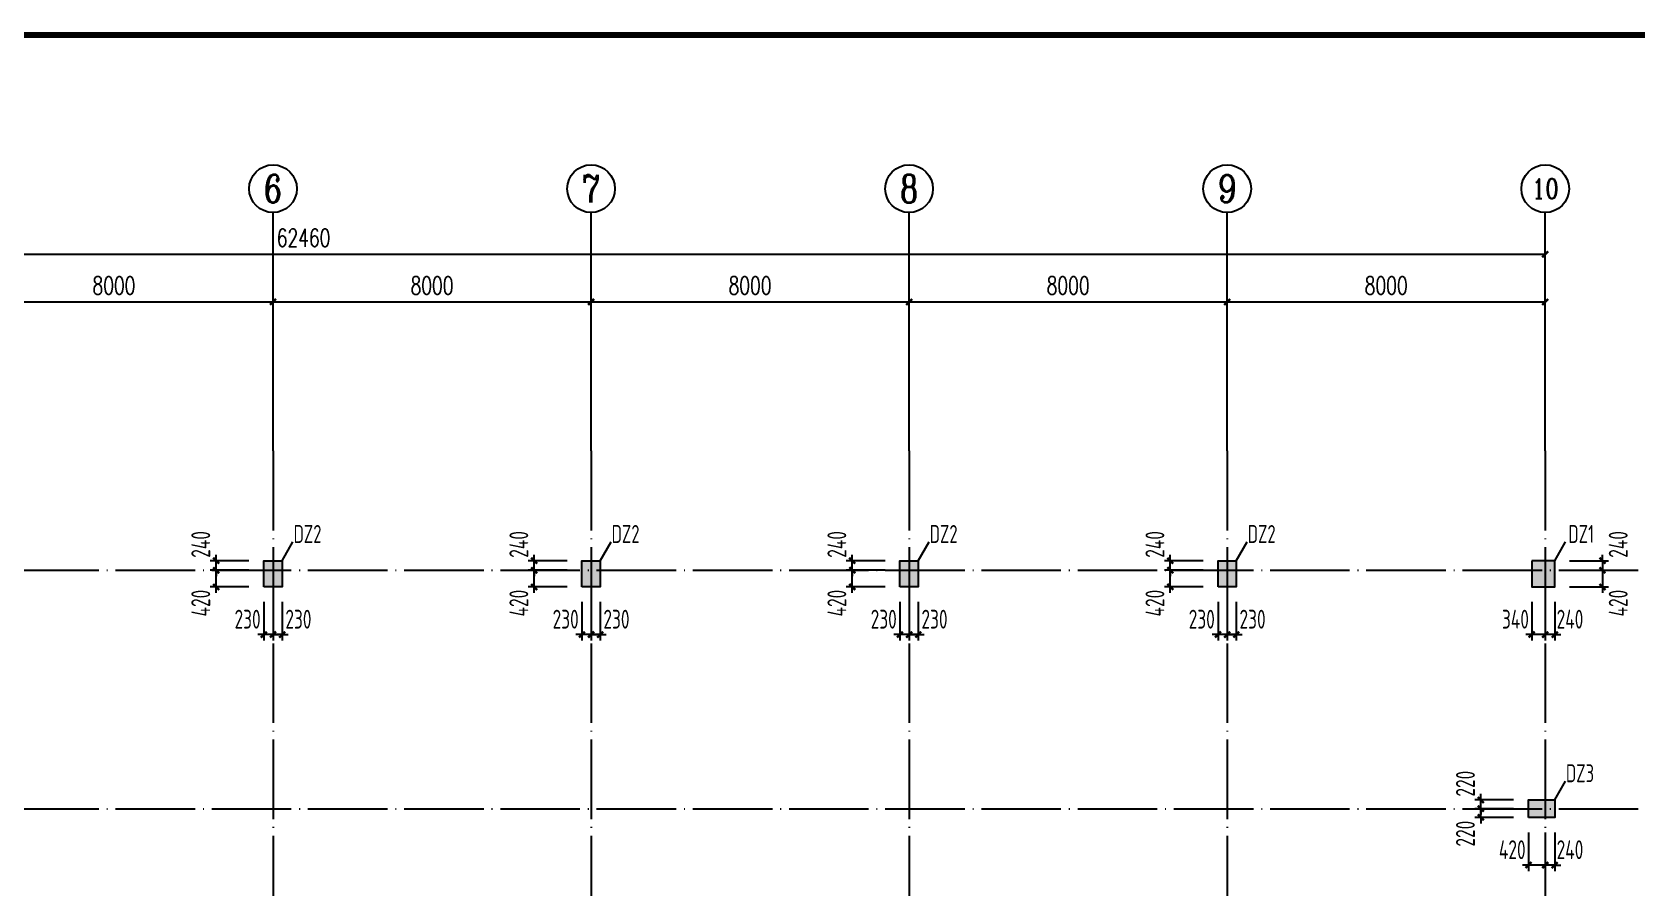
# Model space of a CAD drawing. Header units: millimetres. Extents: x 4533265 to 4958735, y 18976699 to 19555898.
# Drawn here: x 4595898 to 4636263, y 19311567 to 19333100 of the extents above; entities that cross this region are included whole.
import ezdxf
from ezdxf.enums import TextEntityAlignment as Align

# ---------------------------------------------------------------- set-up
doc = ezdxf.new("R2010")
doc.units = ezdxf.units.MM
doc.header["$LTSCALE"] = 1000
doc.header["$MEASUREMENT"] = 0
doc.linetypes.add('DOTE', pattern=[2.42, 2, -0.2, 0.02, -0.2])
doc.layers.get('Defpoints').update_dxf_attribs({"color": 1})
for name, color, linetype in [('3T_WOOD', 21, 'Continuous'), ('AXIS_TEXT', 7, 'Continuous'), ('AXIS_外部', 171, 'Continuous'), ('COLU', 253, 'Continuous'), ('COLU_DIM', 3, 'Continuous'), ('COLU_HATCH', 251, 'Continuous'), ('DOTE', 250, 'DOTE'), ('STAIR', 2, 'Continuous'), ('TK', 4, 'Continuous')]:
    doc.layers.add(name, color=color, linetype=linetype)
doc.styles.add('_TCH_AXIS', font='COMPLEX', dxfattribs={"bigfont": 'GBCBIG'})
doc.styles.add('_TCH_DIM_T3', font='SIMPLEX', dxfattribs={"width": 0.705882, "bigfont": 'GBCBIG'})
doc.styles.add('COMPLEX', font='COMPLEX')
doc.styles.add('TSSD_Dimension', font='Tssdeng.shx', dxfattribs={"width": 0.7, "bigfont": 'hztxt.shx'})
doc.styles.add('TSSD_REIN', font='tssdeng.shx', dxfattribs={"width": 0.7, "bigfont": 'tssdchn.shx'})
doc.dimstyles.new('_TCH_ARCH&&150', dxfattribs={"dimtxt": 446.25, "dimasz": 150, "dimexe": 375, "dimexo": 450, "dimgap": 189.375, "dimtad": 1, "dimdec": 0, "dimzin": 0, "dimdsep": 46, "dimtxsty": '_TCH_DIM_T3', "dimblk": 'ARCHTICK', "dimcen": 0.09, "dimclrt": 7, "dimazin": 2, "dimtfac": 1, "dimtdec": 0, "dimtix": 1, "dimtmove": 2, "dimatfit": 3, "dimfxl": 0, "dimtolj": 1, "dimtzin": 0, "dimarcsym": 0})
doc.dimstyles.new('TSSD_150_150', dxfattribs={"dimtxt": 475, "dimasz": 150, "dimexe": 150, "dimexo": 375, "dimgap": 150, "dimtad": 1, "dimdec": 0, "dimzin": 0, "dimdsep": 46, "dimtxsty": 'TSSD_Dimension', "dimblk": 'ARCHTICK', "dimcen": 0, "dimdle": 150, "dimclrt": 7, "dimadec": 0, "dimazin": 0, "dimtfac": 1, "dimtdec": 0, "dimtix": 1, "dimtmove": 2, "dimatfit": 3, "dimfxl": 0, "dimtolj": 1, "dimtzin": 0, "dimarcsym": 0})

# ---------------------------------------------------------------- blocks, each defined once
blk = doc.blocks.new('_ArchTick')
at = {"color": 0, "linetype": 'ByBlock', "const_width": 0.4}
blk.add_lwpolyline([(-0.5, -0.5), (0.5, 0.5)], dxfattribs=at)
blk = doc.blocks.new('*D139')
at = {"layer": 'COLU_DIM', "color": 0, "lineweight": -2}
for p, q in [((4633957, 19318765), (4633957, 19317790)), ((4634197, 19318765), (4634197, 19317790)), ((4633957, 19317940), (4633807, 19317940)), ((4634197, 19317940), (4633957, 19317940)), ((4634197, 19317940), (4634347, 19317940))]:
    blk.add_line(p, q, dxfattribs=at)
at = {"layer": 'Defpoints', "color": 0}
for p in [(4633957, 19319140), (4634197, 19319140), (4633957, 19317940)]:
    blk.add_point(p, dxfattribs=at)
at = {"layer": 'COLU_DIM', "color": 0, "lineweight": -2, "xscale": 150, "yscale": 150, "zscale": 150}
blk.add_blockref('_ArchTick', (4633957, 19317940), dxfattribs=at)
at = {"layer": 'COLU_DIM', "color": 0, "lineweight": -2, "xscale": 150, "yscale": 150, "zscale": 150, "rotation": 180}
blk.add_blockref('_ArchTick', (4634197, 19317940), dxfattribs=at)
at = {"layer": 'COLU_DIM', "color": 7, "insert": (4634580, 19318328), "char_height": 475, "attachment_point": 5, "style": 'TSSD_Dimension'}
blk.add_mtext('\\A1;240', dxfattribs=at)
blk = doc.blocks.new('*D140')
at = {"layer": 'COLU_DIM', "color": 0, "lineweight": -2}
for p, q in [((4633617, 19318765), (4633617, 19317790)), ((4633957, 19318765), (4633957, 19317790)), ((4634107, 19317940), (4633467, 19317940))]:
    blk.add_line(p, q, dxfattribs=at)
at = {"layer": 'Defpoints', "color": 0}
for p in [(4633617, 19319140), (4633957, 19319140), (4633617, 19317940)]:
    blk.add_point(p, dxfattribs=at)
at = {"layer": 'COLU_DIM', "color": 0, "lineweight": -2, "xscale": 150, "yscale": 150, "zscale": 150, "rotation": 180}
blk.add_blockref('_ArchTick', (4633617, 19317940), dxfattribs=at)
at = {"layer": 'COLU_DIM', "color": 0, "lineweight": -2, "xscale": 150, "yscale": 150, "zscale": 150}
blk.add_blockref('_ArchTick', (4633957, 19317940), dxfattribs=at)
at = {"layer": 'COLU_DIM', "color": 7, "insert": (4633208, 19318328), "char_height": 475, "attachment_point": 5, "style": 'TSSD_Dimension'}
blk.add_mtext('\\A1;340', dxfattribs=at)
blk = doc.blocks.new('*D141')
at = {"layer": 'COLU_DIM', "color": 0, "lineweight": -2}
for p, q in [((4635397, 19319800), (4635397, 19319950)), ((4634572, 19319800), (4635547, 19319800)), ((4634572, 19319560), (4635547, 19319560)), ((4635397, 19319800), (4635397, 19319560)), ((4635397, 19319560), (4635397, 19319410))]:
    blk.add_line(p, q, dxfattribs=at)
at = {"layer": 'Defpoints', "color": 0}
for p in [(4634197, 19319800), (4634197, 19319560), (4635397, 19319560)]:
    blk.add_point(p, dxfattribs=at)
at = {"layer": 'COLU_DIM', "color": 0, "lineweight": -2, "xscale": 150, "yscale": 150, "zscale": 150}
for p, rotation in [((4635397, 19319800), 270), ((4635397, 19319560), 90)]:
    blk.add_blockref('_ArchTick', p, dxfattribs=dict(at, rotation=rotation))
at = {"layer": 'COLU_DIM', "color": 7, "insert": (4635793, 19320209), "char_height": 475, "attachment_point": 5, "rotation": 90, "style": 'TSSD_Dimension'}
blk.add_mtext('\\A1;240', dxfattribs=at)
blk = doc.blocks.new('*D142')
at = {"layer": 'COLU_DIM', "color": 0, "lineweight": -2}
for p, q in [((4634572, 19319560), (4635547, 19319560)), ((4635397, 19319710), (4635397, 19318990)), ((4634572, 19319140), (4635547, 19319140))]:
    blk.add_line(p, q, dxfattribs=at)
at = {"layer": 'Defpoints', "color": 0}
for p in [(4634197, 19319560), (4634197, 19319140), (4635397, 19319140)]:
    blk.add_point(p, dxfattribs=at)
at = {"layer": 'COLU_DIM', "color": 0, "lineweight": -2, "xscale": 150, "yscale": 150, "zscale": 150}
for p, rotation in [((4635397, 19319560), 90), ((4635397, 19319140), 270)]:
    blk.add_blockref('_ArchTick', p, dxfattribs=dict(at, rotation=rotation))
at = {"layer": 'COLU_DIM', "color": 7, "insert": (4635793, 19318732), "char_height": 475, "attachment_point": 5, "rotation": 90, "style": 'TSSD_Dimension'}
blk.add_mtext('\\A1;420', dxfattribs=at)
blk = doc.blocks.new('*D162')
at = {"layer": 'COLU_DIM', "color": 0, "lineweight": -2}
for p, q in [((4601957, 19318765), (4601957, 19317790)), ((4602187, 19318765), (4602187, 19317790)), ((4601957, 19317940), (4601807, 19317940)), ((4602187, 19317940), (4601957, 19317940)), ((4602187, 19317940), (4602337, 19317940))]:
    blk.add_line(p, q, dxfattribs=at)
at = {"layer": 'Defpoints', "color": 0}
for p in [(4601957, 19319140), (4602187, 19319140), (4601957, 19317940)]:
    blk.add_point(p, dxfattribs=at)
at = {"layer": 'COLU_DIM', "color": 0, "lineweight": -2, "xscale": 150, "yscale": 150, "zscale": 150}
blk.add_blockref('_ArchTick', (4601957, 19317940), dxfattribs=at)
at = {"layer": 'COLU_DIM', "color": 0, "lineweight": -2, "xscale": 150, "yscale": 150, "zscale": 150, "rotation": 180}
blk.add_blockref('_ArchTick', (4602187, 19317940), dxfattribs=at)
at = {"layer": 'COLU_DIM', "color": 7, "insert": (4602596, 19318328), "char_height": 475, "attachment_point": 5, "style": 'TSSD_Dimension'}
blk.add_mtext('\\A1;230', dxfattribs=at)
blk = doc.blocks.new('*D163')
at = {"layer": 'COLU_DIM', "color": 0, "lineweight": -2}
for p, q in [((4601727, 19318765), (4601727, 19317790)), ((4601957, 19318765), (4601957, 19317790)), ((4601727, 19317940), (4601577, 19317940)), ((4601957, 19317940), (4601727, 19317940)), ((4601957, 19317940), (4602107, 19317940))]:
    blk.add_line(p, q, dxfattribs=at)
at = {"layer": 'Defpoints', "color": 0}
for p in [(4601727, 19319140), (4601957, 19319140), (4601727, 19317940)]:
    blk.add_point(p, dxfattribs=at)
at = {"layer": 'COLU_DIM', "color": 0, "lineweight": -2, "xscale": 150, "yscale": 150, "zscale": 150}
blk.add_blockref('_ArchTick', (4601727, 19317940), dxfattribs=at)
at = {"layer": 'COLU_DIM', "color": 0, "lineweight": -2, "xscale": 150, "yscale": 150, "zscale": 150, "rotation": 180}
blk.add_blockref('_ArchTick', (4601957, 19317940), dxfattribs=at)
at = {"layer": 'COLU_DIM', "color": 7, "insert": (4601318, 19318328), "char_height": 475, "attachment_point": 5, "style": 'TSSD_Dimension'}
blk.add_mtext('\\A1;230', dxfattribs=at)
blk = doc.blocks.new('*D164')
at = {"layer": 'COLU_DIM', "color": 0, "lineweight": -2}
for p, q in [((4601352, 19319560), (4600377, 19319560)), ((4600527, 19318990), (4600527, 19319710)), ((4601352, 19319140), (4600377, 19319140))]:
    blk.add_line(p, q, dxfattribs=at)
at = {"layer": 'Defpoints', "color": 0}
for p in [(4600527, 19319560), (4601727, 19319560), (4601727, 19319140)]:
    blk.add_point(p, dxfattribs=at)
at = {"layer": 'COLU_DIM', "color": 0, "lineweight": -2, "xscale": 150, "yscale": 150, "zscale": 150}
for p, rotation in [((4600527, 19319560), 90), ((4600527, 19319140), 270)]:
    blk.add_blockref('_ArchTick', p, dxfattribs=dict(at, rotation=rotation))
at = {"layer": 'COLU_DIM', "color": 7, "insert": (4600140, 19318732), "char_height": 475, "attachment_point": 5, "rotation": 90, "style": 'TSSD_Dimension'}
blk.add_mtext('\\A1;420', dxfattribs=at)
blk = doc.blocks.new('*D165')
at = {"layer": 'COLU_DIM', "color": 0, "lineweight": -2}
for p, q in [((4600527, 19319800), (4600527, 19319950)), ((4601352, 19319800), (4600377, 19319800)), ((4601352, 19319560), (4600377, 19319560)), ((4600527, 19319560), (4600527, 19319800)), ((4600527, 19319560), (4600527, 19319410))]:
    blk.add_line(p, q, dxfattribs=at)
at = {"layer": 'Defpoints', "color": 0}
for p in [(4600527, 19319800), (4601727, 19319800), (4601727, 19319560)]:
    blk.add_point(p, dxfattribs=at)
at = {"layer": 'COLU_DIM', "color": 0, "lineweight": -2, "xscale": 150, "yscale": 150, "zscale": 150}
for p, rotation in [((4600527, 19319800), 270), ((4600527, 19319560), 90)]:
    blk.add_blockref('_ArchTick', p, dxfattribs=dict(at, rotation=rotation))
at = {"layer": 'COLU_DIM', "color": 7, "insert": (4600140, 19320209), "char_height": 475, "attachment_point": 5, "rotation": 90, "style": 'TSSD_Dimension'}
blk.add_mtext('\\A1;240', dxfattribs=at)
blk = doc.blocks.new('*D170')
at = {"layer": 'COLU_DIM', "color": 0, "lineweight": -2}
for p, q in [((4609957, 19318765), (4609957, 19317790)), ((4610187, 19318765), (4610187, 19317790)), ((4609957, 19317940), (4609807, 19317940)), ((4610187, 19317940), (4609957, 19317940)), ((4610187, 19317940), (4610337, 19317940))]:
    blk.add_line(p, q, dxfattribs=at)
at = {"layer": 'Defpoints', "color": 0}
for p in [(4609957, 19319140), (4610187, 19319140), (4609957, 19317940)]:
    blk.add_point(p, dxfattribs=at)
at = {"layer": 'COLU_DIM', "color": 0, "lineweight": -2, "xscale": 150, "yscale": 150, "zscale": 150}
blk.add_blockref('_ArchTick', (4609957, 19317940), dxfattribs=at)
at = {"layer": 'COLU_DIM', "color": 0, "lineweight": -2, "xscale": 150, "yscale": 150, "zscale": 150, "rotation": 180}
blk.add_blockref('_ArchTick', (4610187, 19317940), dxfattribs=at)
at = {"layer": 'COLU_DIM', "color": 7, "insert": (4610596, 19318328), "char_height": 475, "attachment_point": 5, "style": 'TSSD_Dimension'}
blk.add_mtext('\\A1;230', dxfattribs=at)
blk = doc.blocks.new('*D171')
at = {"layer": 'COLU_DIM', "color": 0, "lineweight": -2}
for p, q in [((4609727, 19318765), (4609727, 19317790)), ((4609957, 19318765), (4609957, 19317790)), ((4609727, 19317940), (4609577, 19317940)), ((4609957, 19317940), (4609727, 19317940)), ((4609957, 19317940), (4610107, 19317940))]:
    blk.add_line(p, q, dxfattribs=at)
at = {"layer": 'Defpoints', "color": 0}
for p in [(4609727, 19319140), (4609957, 19319140), (4609727, 19317940)]:
    blk.add_point(p, dxfattribs=at)
at = {"layer": 'COLU_DIM', "color": 0, "lineweight": -2, "xscale": 150, "yscale": 150, "zscale": 150}
blk.add_blockref('_ArchTick', (4609727, 19317940), dxfattribs=at)
at = {"layer": 'COLU_DIM', "color": 0, "lineweight": -2, "xscale": 150, "yscale": 150, "zscale": 150, "rotation": 180}
blk.add_blockref('_ArchTick', (4609957, 19317940), dxfattribs=at)
at = {"layer": 'COLU_DIM', "color": 7, "insert": (4609318, 19318328), "char_height": 475, "attachment_point": 5, "style": 'TSSD_Dimension'}
blk.add_mtext('\\A1;230', dxfattribs=at)
blk = doc.blocks.new('*D172')
at = {"layer": 'COLU_DIM', "color": 0, "lineweight": -2}
for p, q in [((4609352, 19319560), (4608377, 19319560)), ((4608527, 19318990), (4608527, 19319710)), ((4609352, 19319140), (4608377, 19319140))]:
    blk.add_line(p, q, dxfattribs=at)
at = {"layer": 'Defpoints', "color": 0}
for p in [(4608527, 19319560), (4609727, 19319560), (4609727, 19319140)]:
    blk.add_point(p, dxfattribs=at)
at = {"layer": 'COLU_DIM', "color": 0, "lineweight": -2, "xscale": 150, "yscale": 150, "zscale": 150}
for p, rotation in [((4608527, 19319560), 90), ((4608527, 19319140), 270)]:
    blk.add_blockref('_ArchTick', p, dxfattribs=dict(at, rotation=rotation))
at = {"layer": 'COLU_DIM', "color": 7, "insert": (4608140, 19318732), "char_height": 475, "attachment_point": 5, "rotation": 90, "style": 'TSSD_Dimension'}
blk.add_mtext('\\A1;420', dxfattribs=at)
blk = doc.blocks.new('*D173')
at = {"layer": 'COLU_DIM', "color": 0, "lineweight": -2}
for p, q in [((4608527, 19319800), (4608527, 19319950)), ((4609352, 19319800), (4608377, 19319800)), ((4609352, 19319560), (4608377, 19319560)), ((4608527, 19319560), (4608527, 19319800)), ((4608527, 19319560), (4608527, 19319410))]:
    blk.add_line(p, q, dxfattribs=at)
at = {"layer": 'Defpoints', "color": 0}
for p in [(4608527, 19319800), (4609727, 19319800), (4609727, 19319560)]:
    blk.add_point(p, dxfattribs=at)
at = {"layer": 'COLU_DIM', "color": 0, "lineweight": -2, "xscale": 150, "yscale": 150, "zscale": 150}
for p, rotation in [((4608527, 19319800), 270), ((4608527, 19319560), 90)]:
    blk.add_blockref('_ArchTick', p, dxfattribs=dict(at, rotation=rotation))
at = {"layer": 'COLU_DIM', "color": 7, "insert": (4608140, 19320209), "char_height": 475, "attachment_point": 5, "rotation": 90, "style": 'TSSD_Dimension'}
blk.add_mtext('\\A1;240', dxfattribs=at)
blk = doc.blocks.new('*D178')
at = {"layer": 'COLU_DIM', "color": 0, "lineweight": -2}
for p, q in [((4617957, 19318765), (4617957, 19317790)), ((4618187, 19318765), (4618187, 19317790)), ((4617957, 19317940), (4617807, 19317940)), ((4618187, 19317940), (4617957, 19317940)), ((4618187, 19317940), (4618337, 19317940))]:
    blk.add_line(p, q, dxfattribs=at)
at = {"layer": 'Defpoints', "color": 0}
for p in [(4617957, 19319140), (4618187, 19319140), (4617957, 19317940)]:
    blk.add_point(p, dxfattribs=at)
at = {"layer": 'COLU_DIM', "color": 0, "lineweight": -2, "xscale": 150, "yscale": 150, "zscale": 150}
blk.add_blockref('_ArchTick', (4617957, 19317940), dxfattribs=at)
at = {"layer": 'COLU_DIM', "color": 0, "lineweight": -2, "xscale": 150, "yscale": 150, "zscale": 150, "rotation": 180}
blk.add_blockref('_ArchTick', (4618187, 19317940), dxfattribs=at)
at = {"layer": 'COLU_DIM', "color": 7, "insert": (4618596, 19318328), "char_height": 475, "attachment_point": 5, "style": 'TSSD_Dimension'}
blk.add_mtext('\\A1;230', dxfattribs=at)
blk = doc.blocks.new('*D179')
at = {"layer": 'COLU_DIM', "color": 0, "lineweight": -2}
for p, q in [((4617727, 19318765), (4617727, 19317790)), ((4617957, 19318765), (4617957, 19317790)), ((4617727, 19317940), (4617577, 19317940)), ((4617957, 19317940), (4617727, 19317940)), ((4617957, 19317940), (4618107, 19317940))]:
    blk.add_line(p, q, dxfattribs=at)
at = {"layer": 'Defpoints', "color": 0}
for p in [(4617727, 19319140), (4617957, 19319140), (4617727, 19317940)]:
    blk.add_point(p, dxfattribs=at)
at = {"layer": 'COLU_DIM', "color": 0, "lineweight": -2, "xscale": 150, "yscale": 150, "zscale": 150}
blk.add_blockref('_ArchTick', (4617727, 19317940), dxfattribs=at)
at = {"layer": 'COLU_DIM', "color": 0, "lineweight": -2, "xscale": 150, "yscale": 150, "zscale": 150, "rotation": 180}
blk.add_blockref('_ArchTick', (4617957, 19317940), dxfattribs=at)
at = {"layer": 'COLU_DIM', "color": 7, "insert": (4617318, 19318328), "char_height": 475, "attachment_point": 5, "style": 'TSSD_Dimension'}
blk.add_mtext('\\A1;230', dxfattribs=at)
blk = doc.blocks.new('*D180')
at = {"layer": 'COLU_DIM', "color": 0, "lineweight": -2}
for p, q in [((4617352, 19319560), (4616377, 19319560)), ((4616527, 19318990), (4616527, 19319710)), ((4617352, 19319140), (4616377, 19319140))]:
    blk.add_line(p, q, dxfattribs=at)
at = {"layer": 'Defpoints', "color": 0}
for p in [(4616527, 19319560), (4617727, 19319560), (4617727, 19319140)]:
    blk.add_point(p, dxfattribs=at)
at = {"layer": 'COLU_DIM', "color": 0, "lineweight": -2, "xscale": 150, "yscale": 150, "zscale": 150}
for p, rotation in [((4616527, 19319560), 90), ((4616527, 19319140), 270)]:
    blk.add_blockref('_ArchTick', p, dxfattribs=dict(at, rotation=rotation))
at = {"layer": 'COLU_DIM', "color": 7, "insert": (4616140, 19318732), "char_height": 475, "attachment_point": 5, "rotation": 90, "style": 'TSSD_Dimension'}
blk.add_mtext('\\A1;420', dxfattribs=at)
blk = doc.blocks.new('*D181')
at = {"layer": 'COLU_DIM', "color": 0, "lineweight": -2}
for p, q in [((4616527, 19319800), (4616527, 19319950)), ((4617352, 19319800), (4616377, 19319800)), ((4617352, 19319560), (4616377, 19319560)), ((4616527, 19319560), (4616527, 19319800)), ((4616527, 19319560), (4616527, 19319410))]:
    blk.add_line(p, q, dxfattribs=at)
at = {"layer": 'Defpoints', "color": 0}
for p in [(4616527, 19319800), (4617727, 19319800), (4617727, 19319560)]:
    blk.add_point(p, dxfattribs=at)
at = {"layer": 'COLU_DIM', "color": 0, "lineweight": -2, "xscale": 150, "yscale": 150, "zscale": 150}
for p, rotation in [((4616527, 19319800), 270), ((4616527, 19319560), 90)]:
    blk.add_blockref('_ArchTick', p, dxfattribs=dict(at, rotation=rotation))
at = {"layer": 'COLU_DIM', "color": 7, "insert": (4616140, 19320209), "char_height": 475, "attachment_point": 5, "rotation": 90, "style": 'TSSD_Dimension'}
blk.add_mtext('\\A1;240', dxfattribs=at)
blk = doc.blocks.new('*D186')
at = {"layer": 'COLU_DIM', "color": 0, "lineweight": -2}
for p, q in [((4625957, 19318765), (4625957, 19317790)), ((4626187, 19318765), (4626187, 19317790)), ((4625957, 19317940), (4625807, 19317940)), ((4626187, 19317940), (4625957, 19317940)), ((4626187, 19317940), (4626337, 19317940))]:
    blk.add_line(p, q, dxfattribs=at)
at = {"layer": 'Defpoints', "color": 0}
for p in [(4625957, 19319140), (4626187, 19319140), (4625957, 19317940)]:
    blk.add_point(p, dxfattribs=at)
at = {"layer": 'COLU_DIM', "color": 0, "lineweight": -2, "xscale": 150, "yscale": 150, "zscale": 150}
blk.add_blockref('_ArchTick', (4625957, 19317940), dxfattribs=at)
at = {"layer": 'COLU_DIM', "color": 0, "lineweight": -2, "xscale": 150, "yscale": 150, "zscale": 150, "rotation": 180}
blk.add_blockref('_ArchTick', (4626187, 19317940), dxfattribs=at)
at = {"layer": 'COLU_DIM', "color": 7, "insert": (4626596, 19318328), "char_height": 475, "attachment_point": 5, "style": 'TSSD_Dimension'}
blk.add_mtext('\\A1;230', dxfattribs=at)
blk = doc.blocks.new('*D187')
at = {"layer": 'COLU_DIM', "color": 0, "lineweight": -2}
for p, q in [((4625727, 19318765), (4625727, 19317790)), ((4625957, 19318765), (4625957, 19317790)), ((4625727, 19317940), (4625577, 19317940)), ((4625957, 19317940), (4625727, 19317940)), ((4625957, 19317940), (4626107, 19317940))]:
    blk.add_line(p, q, dxfattribs=at)
at = {"layer": 'Defpoints', "color": 0}
for p in [(4625727, 19319140), (4625957, 19319140), (4625727, 19317940)]:
    blk.add_point(p, dxfattribs=at)
at = {"layer": 'COLU_DIM', "color": 0, "lineweight": -2, "xscale": 150, "yscale": 150, "zscale": 150}
blk.add_blockref('_ArchTick', (4625727, 19317940), dxfattribs=at)
at = {"layer": 'COLU_DIM', "color": 0, "lineweight": -2, "xscale": 150, "yscale": 150, "zscale": 150, "rotation": 180}
blk.add_blockref('_ArchTick', (4625957, 19317940), dxfattribs=at)
at = {"layer": 'COLU_DIM', "color": 7, "insert": (4625318, 19318328), "char_height": 475, "attachment_point": 5, "style": 'TSSD_Dimension'}
blk.add_mtext('\\A1;230', dxfattribs=at)
blk = doc.blocks.new('*D188')
at = {"layer": 'COLU_DIM', "color": 0, "lineweight": -2}
for p, q in [((4625352, 19319560), (4624377, 19319560)), ((4624527, 19318990), (4624527, 19319710)), ((4625352, 19319140), (4624377, 19319140))]:
    blk.add_line(p, q, dxfattribs=at)
at = {"layer": 'Defpoints', "color": 0}
for p in [(4624527, 19319560), (4625727, 19319560), (4625727, 19319140)]:
    blk.add_point(p, dxfattribs=at)
at = {"layer": 'COLU_DIM', "color": 0, "lineweight": -2, "xscale": 150, "yscale": 150, "zscale": 150}
for p, rotation in [((4624527, 19319560), 90), ((4624527, 19319140), 270)]:
    blk.add_blockref('_ArchTick', p, dxfattribs=dict(at, rotation=rotation))
at = {"layer": 'COLU_DIM', "color": 7, "insert": (4624140, 19318732), "char_height": 475, "attachment_point": 5, "rotation": 90, "style": 'TSSD_Dimension'}
blk.add_mtext('\\A1;420', dxfattribs=at)
blk = doc.blocks.new('*D189')
at = {"layer": 'COLU_DIM', "color": 0, "lineweight": -2}
for p, q in [((4624527, 19319800), (4624527, 19319950)), ((4625352, 19319800), (4624377, 19319800)), ((4625352, 19319560), (4624377, 19319560)), ((4624527, 19319560), (4624527, 19319800)), ((4624527, 19319560), (4624527, 19319410))]:
    blk.add_line(p, q, dxfattribs=at)
at = {"layer": 'Defpoints', "color": 0}
for p in [(4624527, 19319800), (4625727, 19319800), (4625727, 19319560)]:
    blk.add_point(p, dxfattribs=at)
at = {"layer": 'COLU_DIM', "color": 0, "lineweight": -2, "xscale": 150, "yscale": 150, "zscale": 150}
for p, rotation in [((4624527, 19319800), 270), ((4624527, 19319560), 90)]:
    blk.add_blockref('_ArchTick', p, dxfattribs=dict(at, rotation=rotation))
at = {"layer": 'COLU_DIM', "color": 7, "insert": (4624140, 19320209), "char_height": 475, "attachment_point": 5, "rotation": 90, "style": 'TSSD_Dimension'}
blk.add_mtext('\\A1;240', dxfattribs=at)
blk = doc.blocks.new('*D205')
at = {"layer": 'COLU_DIM', "color": 0, "lineweight": -2}
for p, q in [((4633957, 19312965), (4633957, 19311990)), ((4634197, 19312965), (4634197, 19311990)), ((4633957, 19312140), (4633807, 19312140)), ((4634197, 19312140), (4633957, 19312140)), ((4634197, 19312140), (4634347, 19312140))]:
    blk.add_line(p, q, dxfattribs=at)
at = {"layer": 'Defpoints', "color": 0}
for p in [(4633957, 19313340), (4634197, 19313340), (4633957, 19312140)]:
    blk.add_point(p, dxfattribs=at)
at = {"layer": 'COLU_DIM', "color": 0, "lineweight": -2, "xscale": 150, "yscale": 150, "zscale": 150}
blk.add_blockref('_ArchTick', (4633957, 19312140), dxfattribs=at)
at = {"layer": 'COLU_DIM', "color": 0, "lineweight": -2, "xscale": 150, "yscale": 150, "zscale": 150, "rotation": 180}
blk.add_blockref('_ArchTick', (4634197, 19312140), dxfattribs=at)
at = {"layer": 'COLU_DIM', "color": 7, "insert": (4634580, 19312528), "char_height": 475, "attachment_point": 5, "style": 'TSSD_Dimension'}
blk.add_mtext('\\A1;240', dxfattribs=at)
blk = doc.blocks.new('*D206')
at = {"layer": 'COLU_DIM', "color": 0, "lineweight": -2}
for p, q in [((4633537, 19312965), (4633537, 19311990)), ((4633957, 19312965), (4633957, 19311990)), ((4634107, 19312140), (4633387, 19312140))]:
    blk.add_line(p, q, dxfattribs=at)
at = {"layer": 'Defpoints', "color": 0}
for p in [(4633537, 19313340), (4633957, 19313340), (4633537, 19312140)]:
    blk.add_point(p, dxfattribs=at)
at = {"layer": 'COLU_DIM', "color": 0, "lineweight": -2, "xscale": 150, "yscale": 150, "zscale": 150, "rotation": 180}
blk.add_blockref('_ArchTick', (4633537, 19312140), dxfattribs=at)
at = {"layer": 'COLU_DIM', "color": 0, "lineweight": -2, "xscale": 150, "yscale": 150, "zscale": 150}
blk.add_blockref('_ArchTick', (4633957, 19312140), dxfattribs=at)
at = {"layer": 'COLU_DIM', "color": 7, "insert": (4633128, 19312528), "char_height": 475, "attachment_point": 5, "style": 'TSSD_Dimension'}
blk.add_mtext('\\A1;420', dxfattribs=at)
blk = doc.blocks.new('*D203')
at = {"layer": 'COLU_DIM', "color": 0, "lineweight": -2}
for p, q in [((4633162, 19313560), (4632187, 19313560)), ((4632337, 19313560), (4632337, 19313710)), ((4632337, 19313340), (4632337, 19313560)), ((4633162, 19313340), (4632187, 19313340)), ((4632337, 19313340), (4632337, 19313190))]:
    blk.add_line(p, q, dxfattribs=at)
at = {"layer": 'Defpoints', "color": 0}
for p in [(4632337, 19313560), (4633537, 19313560), (4633537, 19313340)]:
    blk.add_point(p, dxfattribs=at)
at = {"layer": 'COLU_DIM', "color": 0, "lineweight": -2, "xscale": 150, "yscale": 150, "zscale": 150}
for p, rotation in [((4632337, 19313560), 270), ((4632337, 19313340), 90)]:
    blk.add_blockref('_ArchTick', p, dxfattribs=dict(at, rotation=rotation))
at = {"layer": 'COLU_DIM', "color": 7, "insert": (4631950, 19312932), "char_height": 475, "attachment_point": 5, "rotation": 90, "style": 'TSSD_Dimension'}
blk.add_mtext('\\A1;220', dxfattribs=at)
blk = doc.blocks.new('*D204')
at = {"layer": 'COLU_DIM', "color": 0, "lineweight": -2}
for p, q in [((4632337, 19313780), (4632337, 19313930)), ((4633162, 19313780), (4632187, 19313780)), ((4633162, 19313560), (4632187, 19313560)), ((4632337, 19313560), (4632337, 19313780)), ((4632337, 19313560), (4632337, 19313410))]:
    blk.add_line(p, q, dxfattribs=at)
at = {"layer": 'Defpoints', "color": 0}
for p in [(4632337, 19313780), (4633537, 19313780), (4633537, 19313560)]:
    blk.add_point(p, dxfattribs=at)
at = {"layer": 'COLU_DIM', "color": 0, "lineweight": -2, "xscale": 150, "yscale": 150, "zscale": 150}
for p, rotation in [((4632337, 19313780), 270), ((4632337, 19313560), 90)]:
    blk.add_blockref('_ArchTick', p, dxfattribs=dict(at, rotation=rotation))
at = {"layer": 'COLU_DIM', "color": 7, "insert": (4631950, 19314189), "char_height": 475, "attachment_point": 5, "rotation": 90, "style": 'TSSD_Dimension'}
blk.add_mtext('\\A1;220', dxfattribs=at)
blk = doc.blocks.new('GeYuanFrame_02527031', base_point=(18.76, 4.34))
at = {"layer": 'TK'}
blk.add_line((43.76, 414.34), (676.76, 414.34), dxfattribs=at)
at = {"layer": 'TK', "const_width": 1}
blk.add_lwpolyline([(676.76, 414.34), (43.76, 414.34), (43.76, 14.34), (676.76, 14.34)], close=True, dxfattribs=at)
blk = doc.blocks.new('*D585')
at = {"layer": 'AXIS_外部', "color": 0, "lineweight": -2}
for p, q in [((4593957, 19323010), (4593957, 19326685)), ((4601957, 19323010), (4601957, 19326685)), ((4593957, 19326310), (4601957, 19326310))]:
    blk.add_line(p, q, dxfattribs=at)
at = {"layer": 'Defpoints', "color": 0}
for p in [(4601957, 19326310), (4593957, 19322560), (4601957, 19322560)]:
    blk.add_point(p, dxfattribs=at)
at = {"layer": 'AXIS_外部', "color": 0, "lineweight": -2, "xscale": 150, "yscale": 150, "zscale": 150, "rotation": 180}
blk.add_blockref('_ArchTick', (4593957, 19326310), dxfattribs=at)
at = {"layer": 'AXIS_外部', "color": 0, "lineweight": -2, "xscale": 150, "yscale": 150, "zscale": 150}
blk.add_blockref('_ArchTick', (4601957, 19326310), dxfattribs=at)
at = {"layer": 'AXIS_外部', "color": 7, "insert": (4597957, 19326723), "char_height": 446.2, "attachment_point": 5, "style": '_TCH_DIM_T3'}
blk.add_mtext('\\A1;8000', dxfattribs=at)
blk = doc.blocks.new('*D586')
at = {"layer": 'AXIS_外部', "color": 0, "lineweight": -2}
for p, q in [((4601957, 19323010), (4601957, 19326685)), ((4609957, 19323010), (4609957, 19326685)), ((4601957, 19326310), (4609957, 19326310))]:
    blk.add_line(p, q, dxfattribs=at)
at = {"layer": 'Defpoints', "color": 0}
for p in [(4609957, 19326310), (4601957, 19322560), (4609957, 19322560)]:
    blk.add_point(p, dxfattribs=at)
at = {"layer": 'AXIS_外部', "color": 0, "lineweight": -2, "xscale": 150, "yscale": 150, "zscale": 150, "rotation": 180}
blk.add_blockref('_ArchTick', (4601957, 19326310), dxfattribs=at)
at = {"layer": 'AXIS_外部', "color": 0, "lineweight": -2, "xscale": 150, "yscale": 150, "zscale": 150}
blk.add_blockref('_ArchTick', (4609957, 19326310), dxfattribs=at)
at = {"layer": 'AXIS_外部', "color": 7, "insert": (4605957, 19326723), "char_height": 446.2, "attachment_point": 5, "style": '_TCH_DIM_T3'}
blk.add_mtext('\\A1;8000', dxfattribs=at)
blk = doc.blocks.new('*D587')
at = {"layer": 'AXIS_外部', "color": 0, "lineweight": -2}
for p, q in [((4609957, 19323010), (4609957, 19326685)), ((4617957, 19323010), (4617957, 19326685)), ((4609957, 19326310), (4617957, 19326310))]:
    blk.add_line(p, q, dxfattribs=at)
at = {"layer": 'Defpoints', "color": 0}
for p in [(4617957, 19326310), (4609957, 19322560), (4617957, 19322560)]:
    blk.add_point(p, dxfattribs=at)
at = {"layer": 'AXIS_外部', "color": 0, "lineweight": -2, "xscale": 150, "yscale": 150, "zscale": 150, "rotation": 180}
blk.add_blockref('_ArchTick', (4609957, 19326310), dxfattribs=at)
at = {"layer": 'AXIS_外部', "color": 0, "lineweight": -2, "xscale": 150, "yscale": 150, "zscale": 150}
blk.add_blockref('_ArchTick', (4617957, 19326310), dxfattribs=at)
at = {"layer": 'AXIS_外部', "color": 7, "insert": (4613957, 19326723), "char_height": 446.2, "attachment_point": 5, "style": '_TCH_DIM_T3'}
blk.add_mtext('\\A1;8000', dxfattribs=at)
blk = doc.blocks.new('*D588')
at = {"layer": 'AXIS_外部', "color": 0, "lineweight": -2}
for p, q in [((4617957, 19323010), (4617957, 19326685)), ((4625957, 19323010), (4625957, 19326685)), ((4617957, 19326310), (4625957, 19326310))]:
    blk.add_line(p, q, dxfattribs=at)
at = {"layer": 'Defpoints', "color": 0}
for p in [(4625957, 19326310), (4617957, 19322560), (4625957, 19322560)]:
    blk.add_point(p, dxfattribs=at)
at = {"layer": 'AXIS_外部', "color": 0, "lineweight": -2, "xscale": 150, "yscale": 150, "zscale": 150, "rotation": 180}
blk.add_blockref('_ArchTick', (4617957, 19326310), dxfattribs=at)
at = {"layer": 'AXIS_外部', "color": 0, "lineweight": -2, "xscale": 150, "yscale": 150, "zscale": 150}
blk.add_blockref('_ArchTick', (4625957, 19326310), dxfattribs=at)
at = {"layer": 'AXIS_外部', "color": 7, "insert": (4621957, 19326723), "char_height": 446.2, "attachment_point": 5, "style": '_TCH_DIM_T3'}
blk.add_mtext('\\A1;8000', dxfattribs=at)
blk = doc.blocks.new('*D589')
at = {"layer": 'AXIS_外部', "color": 0, "lineweight": -2}
for p, q in [((4625957, 19323010), (4625957, 19326685)), ((4633957, 19323010), (4633957, 19326685)), ((4625957, 19326310), (4633957, 19326310))]:
    blk.add_line(p, q, dxfattribs=at)
at = {"layer": 'Defpoints', "color": 0}
for p in [(4633957, 19326310), (4625957, 19322560), (4633957, 19322560)]:
    blk.add_point(p, dxfattribs=at)
at = {"layer": 'AXIS_外部', "color": 0, "lineweight": -2, "xscale": 150, "yscale": 150, "zscale": 150, "rotation": 180}
blk.add_blockref('_ArchTick', (4625957, 19326310), dxfattribs=at)
at = {"layer": 'AXIS_外部', "color": 0, "lineweight": -2, "xscale": 150, "yscale": 150, "zscale": 150}
blk.add_blockref('_ArchTick', (4633957, 19326310), dxfattribs=at)
at = {"layer": 'AXIS_外部', "color": 7, "insert": (4629957, 19326723), "char_height": 446.2, "attachment_point": 5, "style": '_TCH_DIM_T3'}
blk.add_mtext('\\A1;8000', dxfattribs=at)
blk = doc.blocks.new('*D590')
at = {"layer": 'AXIS_外部', "color": 0, "lineweight": -2}
for p, q in [((4571497, 19323010), (4571497, 19327885)), ((4633957, 19323010), (4633957, 19327885)), ((4571497, 19327510), (4633957, 19327510))]:
    blk.add_line(p, q, dxfattribs=at)
at = {"layer": 'Defpoints', "color": 0}
for p in [(4633957, 19327510), (4571497, 19322560), (4633957, 19322560)]:
    blk.add_point(p, dxfattribs=at)
at = {"layer": 'AXIS_外部', "color": 0, "lineweight": -2, "xscale": 150, "yscale": 150, "zscale": 150, "rotation": 180}
blk.add_blockref('_ArchTick', (4571497, 19327510), dxfattribs=at)
at = {"layer": 'AXIS_外部', "color": 0, "lineweight": -2, "xscale": 150, "yscale": 150, "zscale": 150}
blk.add_blockref('_ArchTick', (4633957, 19327510), dxfattribs=at)
at = {"layer": 'AXIS_外部', "color": 7, "insert": (4602727, 19327923), "char_height": 446.2, "attachment_point": 5, "style": '_TCH_DIM_T3'}
blk.add_mtext('\\A1;62460', dxfattribs=at)
blk = doc.blocks.new('_AXISO')
blk.add_circle((0, 0), 0.5)
at = {"layer": 'AXIS_TEXT', "style": 'COMPLEX', "width": 1.041667}
blk.add_attdef('A', text='', height=0.56, dxfattribs=at).set_placement((-0.25, -0.28), (0.25, -0.28), align=Align.FIT)

msp = doc.modelspace()

# ---------------------------------------------------------------- hatches: boundary and pattern name
at = {"layer": 'COLU_HATCH'}
for points in [[(4601727, 19319140.2), (4601727, 19319800.2), (4602187, 19319800.2), (4602187, 19319140.2)], [(4609727, 19319140.2), (4609727, 19319800.2), (4610187, 19319800.2), (4610187, 19319140.2)], [(4617727, 19319140.2), (4617727, 19319800.2), (4618187, 19319800.2), (4618187, 19319140.2)], [(4625727, 19319140.2), (4625727, 19319800.2), (4626187, 19319800.2), (4626187, 19319140.2)], [(4633617, 19319800.2), (4633617, 19319140.2), (4634197, 19319140.2), (4634197, 19319800.2)], [(4633537, 19313340.2), (4633537, 19313780.2), (4634197, 19313780.2), (4634197, 19313340.2)]]:
    msp.add_hatch(color=256, dxfattribs=at).paths.add_polyline_path(points)

# ---------------------------------------------------------------- linework, layer by layer
at = {"layer": 'AXIS_外部'}
for p, q in [((4601957, 19322560.2), (4601957, 19328560.2)), ((4609957, 19322560.2), (4609957, 19328560.2)), ((4617957, 19322560.2), (4617957, 19328560.2)), ((4625957, 19322560.2), (4625957, 19328560.2)), ((4633957, 19322560.2), (4633957, 19328560.2))]:
    msp.add_line(p, q, dxfattribs=at)
at = {"layer": 'COLU'}
for points in [[(4601727, 19319140.2), (4601727, 19319800.2), (4602187, 19319800.2), (4602187, 19319140.2)], [(4609727, 19319140.2), (4609727, 19319800.2), (4610187, 19319800.2), (4610187, 19319140.2)], [(4617727, 19319140.2), (4617727, 19319800.2), (4618187, 19319800.2), (4618187, 19319140.2)], [(4625727, 19319140.2), (4625727, 19319800.2), (4626187, 19319800.2), (4626187, 19319140.2)], [(4633617, 19319800.2), (4633617, 19319140.2), (4634197, 19319140.2), (4634197, 19319800.2)], [(4633537, 19313340.2), (4633537, 19313780.2), (4634197, 19313780.2), (4634197, 19313340.2)]]:
    msp.add_lwpolyline(points, close=True, dxfattribs=at)
at = {"layer": 'DOTE'}
for p, q in [((4601957, 19322560.2), (4601957, 19298560.2)), ((4609957, 19322560.2), (4609957, 19298560.2)), ((4617957, 19322560.2), (4617957, 19298560.2)), ((4625957, 19322560.2), (4625957, 19298560.2)), ((4633957, 19322560.2), (4633957, 19298560.2)), ((4568957, 19319560.2), (4636957, 19319560.2)), ((4568957, 19313560.2), (4636957, 19313560.2))]:
    msp.add_line(p, q, dxfattribs=at)
at = {"layer": 'STAIR'}
for p, q in [((4602187, 19319800.2), (4602460, 19320276)), ((4610187, 19319800.2), (4610460, 19320276)), ((4618187, 19319800.2), (4618460, 19320276)), ((4626187, 19319800.2), (4626460, 19320276)), ((4634197, 19319800.2), (4634470, 19320276)), ((4634197, 19313780.2), (4634470, 19314256))]:
    msp.add_line(p, q, dxfattribs=at)

# ---------------------------------------------------------------- block references
at = {"layer": '3T_WOOD', "xscale": 150, "yscale": 150, "zscale": 150}
msp.add_blockref('GeYuanFrame_02527031', (4556484.4, 19271524.9), dxfattribs=at)
at = {"layer": 'AXIS_外部'}
ref = msp.add_blockref('_AXISO', (4601957, 19329160.2), dxfattribs=dict(at, xscale=1200, yscale=1200, zscale=1200))
ref.add_attrib('A', '6', dxfattribs={"layer": 'AXIS_TEXT', "height": 698.9, "style": '_TCH_AXIS'}).set_placement((4601724, 19328810.7), (4602190, 19328810.7), align=Align.FIT)
ref = msp.add_blockref('_AXISO', (4609957, 19329160.2), dxfattribs=dict(at, xscale=1200, yscale=1200, zscale=1200))
ref.add_attrib('A', '7', dxfattribs={"layer": 'AXIS_TEXT', "height": 698.9, "style": '_TCH_AXIS'}).set_placement((4609724, 19328810.7), (4610190, 19328810.7), align=Align.FIT)
ref = msp.add_blockref('_AXISO', (4617957, 19329160.2), dxfattribs=dict(at, xscale=1200, yscale=1200, zscale=1200))
ref.add_attrib('A', '8', dxfattribs={"layer": 'AXIS_TEXT', "height": 698.9, "style": '_TCH_AXIS'}).set_placement((4617724, 19328810.7), (4618190, 19328810.7), align=Align.FIT)
ref = msp.add_blockref('_AXISO', (4625957, 19329160.2), dxfattribs=dict(at, xscale=1200, yscale=1200, zscale=1200))
ref.add_attrib('A', '9', dxfattribs={"layer": 'AXIS_TEXT', "height": 698.9, "style": '_TCH_AXIS'}).set_placement((4625724, 19328810.7), (4626190, 19328810.7), align=Align.FIT)
ref = msp.add_blockref('_AXISO', (4633957, 19329160.2), dxfattribs=dict(at, xscale=1200, yscale=1200, zscale=1200))
ref.add_attrib('A', '10', dxfattribs={"layer": 'AXIS_TEXT', "height": 492.67, "style": '_TCH_AXIS'}).set_placement((4633616.8, 19328913.9), (4634297.2, 19328913.9), align=Align.FIT)

# ---------------------------------------------------------------- texts
at = {"layer": 'STAIR', "style": 'TSSD_REIN', "width": 0.7}
for s, p in [('DZ2', (4603175.8, 19320246.9)), ('DZ2', (4611175.8, 19320246.9)), ('DZ2', (4619175.8, 19320246.9)), ('DZ2', (4627175.8, 19320246.9)), ('DZ1', (4635185.8, 19320246.9)), ('DZ3', (4635185.8, 19314226.9))]:
    msp.add_text(s, height=450, dxfattribs=at).set_placement(p, align=Align.RIGHT)

# ---------------------------------------------------------------- dimensions: what is measured, and where the dimension line sits
at = {"layer": 'AXIS_外部'}
for p1, p2, distance, picture, middle in [((4571497, 19322560.2), (4633957, 19322560.2), 4950, '*D590', (4602727, 19327922.7)), ((4593957, 19322560.2), (4601957, 19322560.2), 3750, '*D585', (4597957, 19326722.7)), ((4601957, 19322560.2), (4609957, 19322560.2), 3750, '*D586', (4605957, 19326722.7)), ((4609957, 19322560.2), (4617957, 19322560.2), 3750, '*D587', (4613957, 19326722.7)), ((4617957, 19322560.2), (4625957, 19322560.2), 3750, '*D588', (4621957, 19326722.7)), ((4625957, 19322560.2), (4633957, 19322560.2), 3750, '*D589', (4629957, 19326722.7))]:
    dim = msp.add_aligned_dim(p1=p1, p2=p2, distance=distance, dimstyle='_TCH_ARCH&&150', dxfattribs=at)
    dim.commit()
    dim.dimension.update_dxf_attribs({"geometry": picture, "text_midpoint": middle})
at = {"layer": 'COLU_DIM'}
for base, p1, p2, angle, picture, middle in [((4600527, 19319800.2), (4601727, 19319560.2), (4601727, 19319800.2), 90, '*D165', (4600139.5, 19320208.8)), ((4608527, 19319800.2), (4609727, 19319560.2), (4609727, 19319800.2), 90, '*D173', (4608139.5, 19320208.8)), ((4616527, 19319800.2), (4617727, 19319560.2), (4617727, 19319800.2), 90, '*D181', (4616139.5, 19320208.8)), ((4624527, 19319800.2), (4625727, 19319560.2), (4625727, 19319800.2), 90, '*D189', (4624139.5, 19320208.8)), ((4635397, 19319560.2), (4634197, 19319800.2), (4634197, 19319560.2), 270, '*D141', (4635792.8, 19320208.8)), ((4600527, 19319560.2), (4601727, 19319140.2), (4601727, 19319560.2), 90, '*D164', (4600139.5, 19318731.6)), ((4608527, 19319560.2), (4609727, 19319140.2), (4609727, 19319560.2), 90, '*D172', (4608139.5, 19318731.6)), ((4616527, 19319560.2), (4617727, 19319140.2), (4617727, 19319560.2), 90, '*D180', (4616139.5, 19318731.6)), ((4624527, 19319560.2), (4625727, 19319140.2), (4625727, 19319560.2), 90, '*D188', (4624139.5, 19318731.6)), ((4635397, 19319140.2), (4634197, 19319560.2), (4634197, 19319140.2), 270, '*D142', (4635792.8, 19318731.6)), ((4601727, 19317940.2), (4601957, 19319140.2), (4601727, 19319140.2), 180, '*D163', (4601318.4, 19318327.7)), ((4601957, 19317940.2), (4602187, 19319140.2), (4601957, 19319140.2), 180, '*D162', (4602595.6, 19318327.7)), ((4609727, 19317940.2), (4609957, 19319140.2), (4609727, 19319140.2), 180, '*D171', (4609318.4, 19318327.7)), ((4609957, 19317940.2), (4610187, 19319140.2), (4609957, 19319140.2), 180, '*D170', (4610595.6, 19318327.7)), ((4617727, 19317940.2), (4617957, 19319140.2), (4617727, 19319140.2), 180, '*D179', (4617318.4, 19318327.7)), ((4617957, 19317940.2), (4618187, 19319140.2), (4617957, 19319140.2), 180, '*D178', (4618595.6, 19318327.7)), ((4625727, 19317940.2), (4625957, 19319140.2), (4625727, 19319140.2), 180, '*D187', (4625318.4, 19318327.7)), ((4625957, 19317940.2), (4626187, 19319140.2), (4625957, 19319140.2), 180, '*D186', (4626595.6, 19318327.7)), ((4633617, 19317940.2), (4633957, 19319140.2), (4633617, 19319140.2), 180, '*D140', (4633208.4, 19318327.7)), ((4633957, 19317940.2), (4634197, 19319140.2), (4633957, 19319140.2), 180, '*D139', (4634580.1, 19318327.7)), ((4632337, 19313780.2), (4633537, 19313560.2), (4633537, 19313780.2), 90, '*D204', (4631949.5, 19314188.8)), ((4632337, 19313560.2), (4633537, 19313340.2), (4633537, 19313560.2), 90, '*D203', (4631949.5, 19312931.6)), ((4633537, 19312140.2), (4633957, 19313340.2), (4633537, 19313340.2), 180, '*D206', (4633128.4, 19312527.7)), ((4633957, 19312140.2), (4634197, 19313340.2), (4633957, 19313340.2), 180, '*D205', (4634580.1, 19312527.7))]:
    dim = msp.add_linear_dim(base=base, p1=p1, p2=p2, angle=angle, dimstyle='TSSD_150_150', dxfattribs=at)
    dim.commit()
    dim.dimension.update_dxf_attribs({"geometry": picture, "text_midpoint": middle, "dimtype": 128})

doc.saveas('drawing.dxf')
